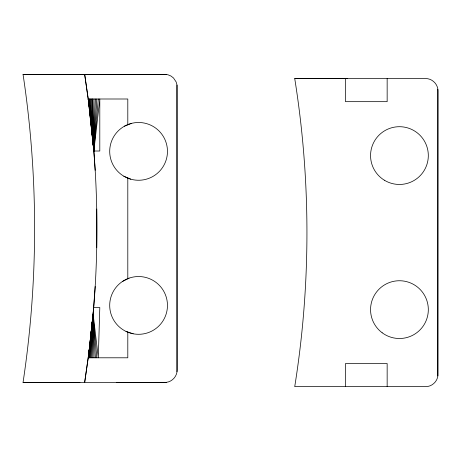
<?xml version="1.0" encoding="UTF-8"?>
<svg xmlns="http://www.w3.org/2000/svg" width="461" height="461" viewBox="0 0 461 461"><rect width="100%" height="100%" fill="white"/><g stroke="black" fill="none" stroke-linecap="round" stroke-linejoin="round"><path stroke-width="0.69" d="M166.381 74.405L23.05 74.354A1032.738 1032.738 0 0 1 23.05 382.44L166.381 382.336C172.345 381.645 177.191 376.124 177.093 370.12L176.989 85.066L176.154 81.96L173.486 77.961L170.933 76.007L167.96 74.774L164.773 74.354L125.525 74.394L166.381 74.405L165.142 74.457M95.179 170.316L93.837 151.012L94.027 99M92.77 357.794L93.053 315.03L88.351 357.794L93.053 315.03L96.81 357.794M96.724 247.77L96.724 209.023M161.402 74.451L23.05 74.354L84.668 74.354L88.247 99L93.837 151.012L99.801 99L99.801 151.018L93.837 151.012L95.381 99M91.635 357.794L93.053 315.03L95.381 357.794M88.449 99L93.837 151.012L96.81 99M90.638 357.794L93.053 315.03L94.027 357.794M437.846 375.934L437.95 90.88C438.088 84.294 432.216 78.422 425.624 78.56L294.729 78.56C311.008 180.401 311.008 284.806 294.729 386.646L425.624 386.646C431.629 386.744 437.155 381.898 437.846 375.934L437.846 89.273M95.179 286.477L93.128 314.229L89.129 357.794M89.797 357.794L93.053 315.03L88.645 357.794M88.645 99L93.837 151.012L98.308 99M90.558 338.437L90.258 341.29L93.687 307.556L99.801 307.556L98.297 357.794L93.128 314.229A975.021 975.021 0 0 0 93.128 142.57M90.708 337.014L91.013 334.167M91.163 332.744L93.053 314.218L88.57 355.512M90.811 334.865L93.128 314.229M88.247 357.794L89.653 346.983L84.668 382.44L88.247 357.794L127.801 357.794L127.801 332.018M122.332 281.544L129.063 278.15A28.882 28.882 0 0 1 166.957 310.812A28.882 28.882 0 0 1 119.727 327.298A28.882 28.882 0 0 1 129.063 278.15M130.763 179.179L123.83 176.206A28.882 28.882 0 0 1 124.453 126.187L131.454 123.387M162.837 74.451L164.773 74.354M23.05 382.44L79.949 382.4M116.685 382.371L166.381 382.336M294.729 78.56L347.3 78.601M127.801 74.354L128.625 74.377M126.032 331.436L133.194 333.793M84.668 74.354L89.209 106.353M89.232 106.376L88.247 99L127.801 99L127.801 124.845M92.77 99L93.837 151.012L88.247 99L88.247 99.582M89.129 99L93.837 151.012L92.2 99M89.797 99L93.837 151.012L91.635 99M90.638 99L93.837 151.012M387.154 78.56L387.154 101.668L345.485 101.668L345.485 78.56M387.154 386.646L387.154 363.539L345.485 363.539L345.485 386.646M176.989 85.066L176.989 371.727M142.063 74.423L127.593 74.359M127.801 177.911L127.801 278.784M89.497 108.387A975.021 975.021 0 0 1 89.676 109.81M89.935 111.942A975.021 975.021 0 0 1 90.189 114.074M90.437 116.207A975.021 975.021 0 0 1 90.684 118.344M90.921 120.477A975.021 975.021 0 0 1 91.157 122.614M91.387 124.752A975.021 975.021 0 0 1 91.687 127.599M91.837 129.022A975.021 975.021 0 0 1 92.125 131.875M92.263 133.298A975.021 975.021 0 0 1 92.54 136.151M92.673 137.58A975.021 975.021 0 0 1 92.938 140.426M123.83 176.206A28.882 28.882 0 0 0 167.464 151.732A28.882 28.882 0 0 0 124.453 126.187M90.091 342.707L89.797 345.56L90.102 342.713M382.163 332.767A28.882 28.882 0 0 0 428.125 313.013A28.882 28.882 0 0 0 388.035 283.089A28.882 28.882 0 0 0 382.163 332.767M384.318 180.188A28.882 28.882 0 0 0 428.309 156.371A28.882 28.882 0 0 0 385.69 130.181A28.882 28.882 0 0 0 384.318 180.188"/></g></svg>
